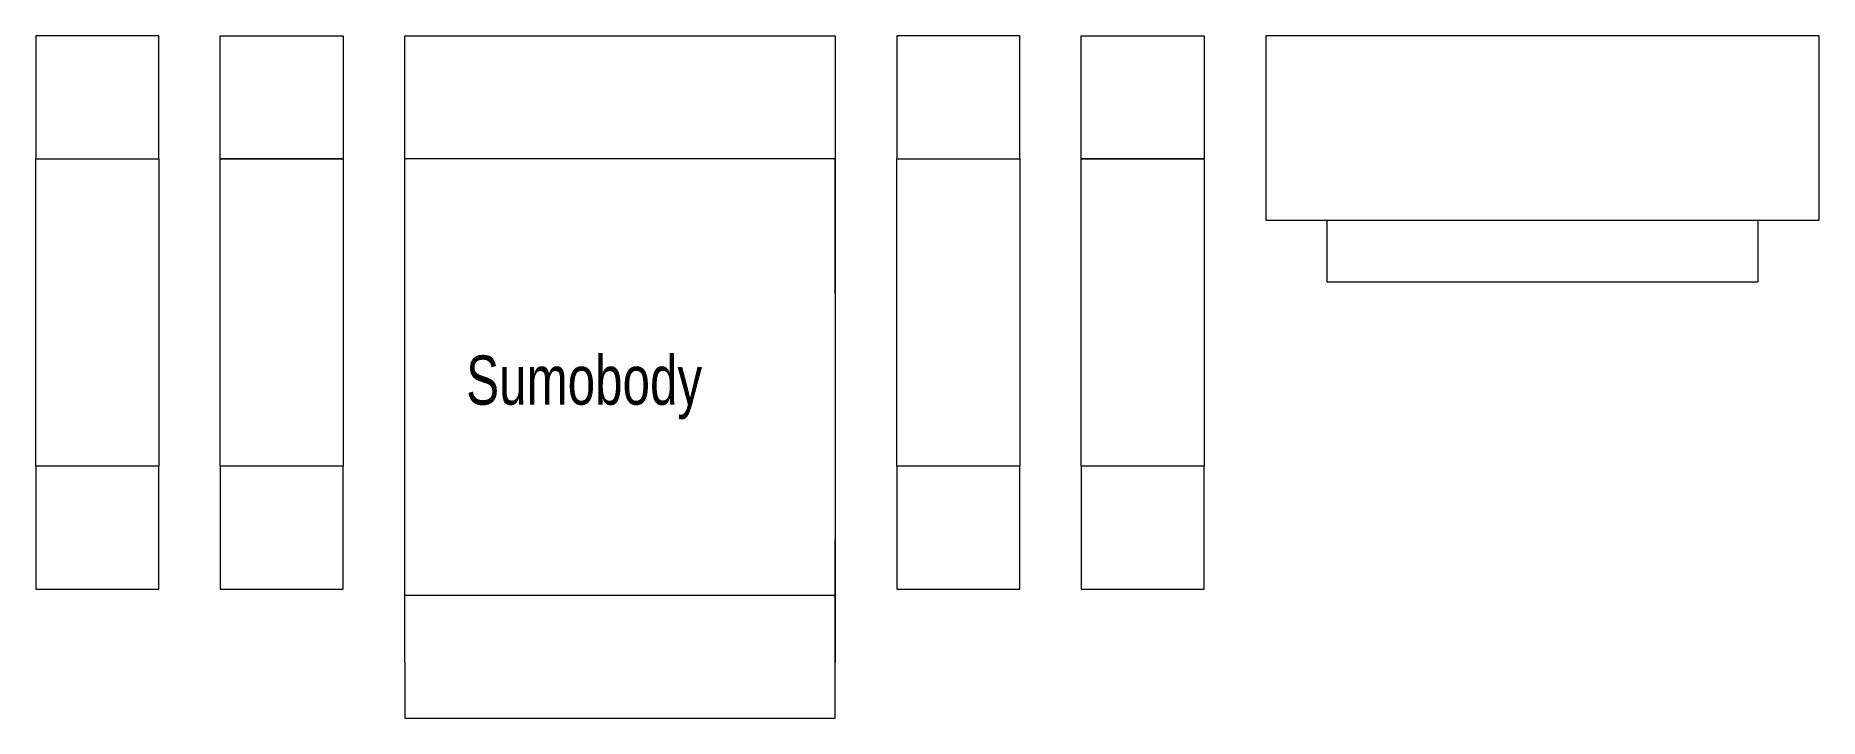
# Model space of a CAD drawing. Header units: millimetres. Extents: x 10 to 300, y 9 to 120.
import ezdxf

# ---------------------------------------------------------------- set-up
doc = ezdxf.new("R2010")
doc.units = ezdxf.units.MM
doc.layers.get('0').update_dxf_attribs({"color": 5, "linetype": 'CONTINUOUS', "lineweight": 0})
doc.styles.get("Standard").update_dxf_attribs({"font": 'txt', "width": 0.75})

msp = doc.modelspace()

# ---------------------------------------------------------------- linework, layer by layer
for p, q in [((30, 120), (10, 120)), ((10, 120), (10, 100)), ((30, 100), (30, 120)), ((40, 100), (40, 120)), ((40, 120), (60, 120)), ((60, 120), (60, 100)), ((70, 100), (70, 120)), ((70, 120), (140, 120)), ((140, 120), (140, 100)), ((150, 120), (150, 100)), ((170, 120), (150, 120)), ((170, 100), (170, 120)), ((180, 100), (180, 120)), ((180, 120), (200, 120)), ((200, 120), (200, 100)), ((210, 120), (210, 90)), ((300, 120), (210, 120)), ((300, 90), (300, 120)), ((10, 50), (10, 100)), ((10, 100), (30, 100)), ((30, 100), (30, 50)), ((40, 50), (40, 100)), ((40, 100), (60, 100)), ((60, 100), (40, 100)), ((60, 100), (60, 50)), ((70, 78), (70, 100)), ((70, 18), (70, 100)), ((140, 100), (70, 100)), ((140, 78), (140, 100)), ((140, 100), (140, 18)), ((150, 50), (150, 100)), ((150, 100), (170, 100)), ((170, 100), (170, 50)), ((180, 50), (180, 100)), ((180, 100), (200, 100)), ((200, 100), (180, 100)), ((200, 100), (200, 50)), ((210, 90), (290, 90)), ((210, 90), (300, 90)), ((220, 80), (220, 90)), ((290, 90), (290, 80)), ((220, 80), (290, 80)), ((30, 50), (10, 50)), ((10, 50), (10, 30)), ((30, 30), (30, 50)), ((40, 50), (40, 30)), ((60, 50), (40, 50)), ((60, 30), (60, 50)), ((150, 50), (150, 30)), ((170, 50), (150, 50)), ((170, 30), (170, 50)), ((180, 50), (180, 30)), ((200, 50), (180, 50)), ((200, 30), (200, 50)), ((70, 18), (70, 38)), ((140, 18), (140, 38)), ((10, 30), (30, 30)), ((40, 30), (60, 30)), ((70, 29), (140, 29)), ((150, 30), (170, 30)), ((180, 30), (200, 30)), ((70, 18), (70, 9)), ((140, 9), (140, 18)), ((70, 9), (140, 9))]:
    msp.add_line(p, q)

# ---------------------------------------------------------------- texts
at = {"insert": (80, 68), "char_height": 8, "width": 100, "attachment_point": 1}
msp.add_mtext('Sumobody', dxfattribs=at)

doc.saveas('drawing.dxf')
